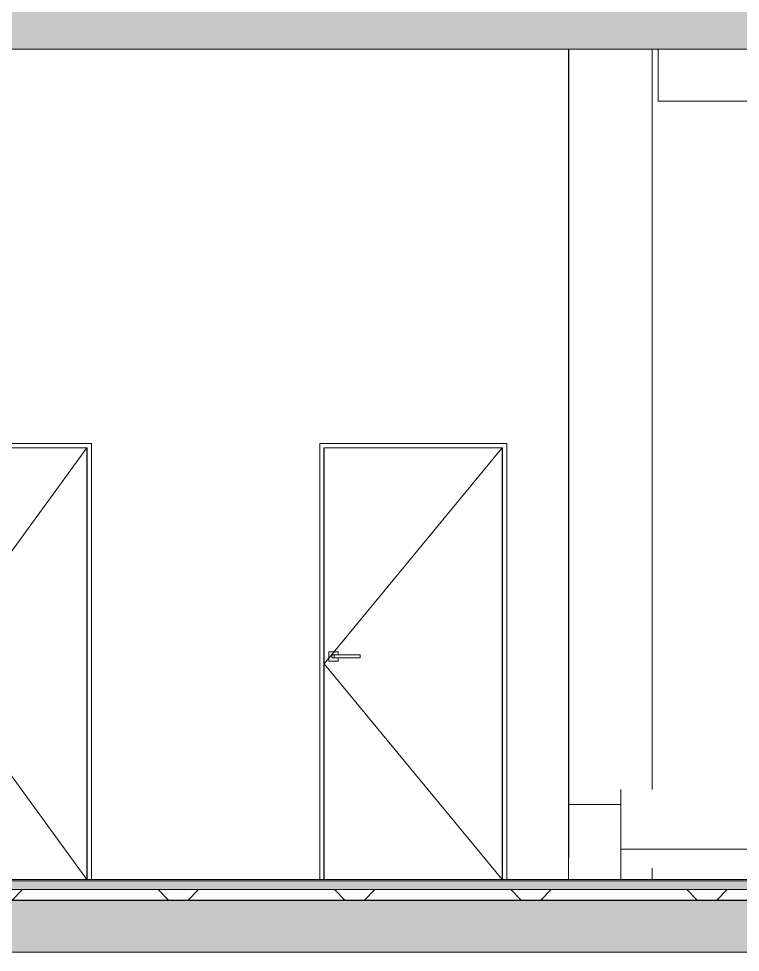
# Model space of a CAD drawing. Header units: millimetres. Extents: x -39507 to 33074, y -24219 to 30962.
# Drawn here: x 12467 to 15942, y -10700 to -6203 of the extents above; entities that cross this region are included whole.
import ezdxf

# ---------------------------------------------------------------- set-up
doc = ezdxf.new("R2010")
doc.units = ezdxf.units.MM
for name, color, linetype, lineweight in [('Двери', 7, 'Continuous', 9), ('Каркас_Импост', 7, 'Continuous', 9), ('Общие ребра', 7, 'Continuous', 9), ('Отделка 1 _4_-1', 7, 'Continuous', 9), ('Панель', 7, 'Continuous', 9), ('Перекрытия', 7, 'Continuous', 9), ('Стены', 7, 'Continuous', 9), ('Структура _1_', 7, 'Continuous', 18), ('Фундамент несущей конструкции', 7, 'Continuous', 9), ('Штриховка разреза-2', 7, 'Continuous', 9), ('Элементы узлов', 7, 'Continuous', 9)]:
    doc.layers.add(name, color=color, linetype=linetype, lineweight=lineweight)
pattern_1 = [(45, (-2885.9, 6475), (-424.264, 424.264), [600, -100, 20, -100]), (45, (-2885.9, 6899), (-424.264, 424.264), [])]

# ---------------------------------------------------------------- blocks, each defined once
blk = doc.blocks.new('Стена монолитная - Стена монолитная-463893-Разрез 2-2')
at = {"layer": 'Стены'}
blk.add_line((13017.1, -10450), (15567.1, -10450), dxfattribs=at)
blk = doc.blocks.new('Стена наружная на отм_-10_450 - Стена наружная на отм_-10_450-507337-Разрез 2-2')
at = {"layer": 'Фундамент несущей конструкции'}
for p, q in [((6767.1, -6350), (13017.1, -6350)), ((13017.1, -6350), (15217.1, -6350)), ((15567.1, -10450), (13017.1, -10450))]:
    blk.add_line(p, q, dxfattribs=at)
blk = doc.blocks.new('Дверь-Подъемная-Сборная - ДН2_3350 x 3800 мм-8363919-Разрез 2-2')
at = {"layer": 'Панель'}
for p, q in [((15547.1, -6600), (15547.1, -6350)), ((17465.1, -6600), (15547.1, -6600)), ((17465.1, -6600), (15547.1, -6600))]:
    blk.add_line(p, q, dxfattribs=at)
blk = doc.blocks.new('Наклонное перекрытие - Наклонное перекрытие-732754-Разрез 2-2')
at = {"layer": 'Перекрытия'}
for p, q in [((15367.1, -9916.2), (15367.1, -10203.7)), ((15367.1, -10203.7), (17465.1, -10203.7)), ((15367.1, -10350), (15367.1, -10203.7)), ((19717.1, -10450), (15367.1, -10450))]:
    blk.add_line(p, q, dxfattribs=at)
blk = doc.blocks.new('Дверь - Однопольная без ручки - ДТ2_21х8-6209081-Разрез 2-2')
at = {"layer": 'Каркас_Импост'}
for p, q in [((12017.1, -8250), (12017.1, -10350)), ((12817.1, -8250), (12017.1, -8250)), ((12037.1, -10350), (12037.1, -8270)), ((12037.1, -8270), (12797.1, -8270)), ((12797.1, -8270), (12037.1, -8270)), ((12037.1, -8270), (12037.1, -10350)), ((12797.1, -8270), (12797.1, -10350)), ((12797.1, -8270), (12797.1, -10350)), ((12817.1, -8250), (12817.1, -10350)), ((12037.1, -10350), (12017.1, -10350)), ((12047.1, -10350), (12037.1, -10350)), ((12797.1, -10350), (12787.1, -10350)), ((12817.1, -10350), (12797.1, -10350))]:
    blk.add_line(p, q, dxfattribs=at)
at = {"layer": 'Панель'}
for p, q in [((12796.1, -8271), (12038.1, -8271)), ((12038.1, -8271), (12038.1, -10350)), ((12796.1, -10350), (12796.1, -8271)), ((12038.1, -10350), (12796.1, -10350))]:
    blk.add_line(p, q, dxfattribs=at)
at = {"layer": 'Элементы узлов'}
for p, q in [((12038.1, -9310.5), (12796.1, -8271)), ((12796.1, -10350), (12038.1, -9310.5))]:
    blk.add_line(p, q, dxfattribs=at)
blk = doc.blocks.new('Дверь - Однопольная - ДВ2_21х9-6240736-Разрез 2-2')
at = {"layer": 'Двери'}
for p, q in [((14005.6, -9252.5), (13960.6, -9252.5)), ((13960.6, -9252.5), (13960.6, -9297.5)), ((14005.6, -9267.5), (14005.6, -9252.5)), ((13960.6, -9297.5), (14005.6, -9297.5)), ((13975.6, -9267.5), (13975.6, -9282.5)), ((13975.6, -9267.5), (13985.6, -9267.5)), ((13975.6, -9282.5), (13975.6, -9267.5)), ((13985.6, -9282.5), (13975.6, -9282.5)), ((13985.6, -9282.5), (13985.6, -9267.5)), ((13985.6, -9267.5), (14112.2, -9267.5)), ((13985.6, -9282.5), (13985.6, -9267.5)), ((14112.2, -9282.5), (13985.6, -9282.5)), ((14105.7, -9267.5), (13990.6, -9267.5)), ((13990.6, -9282.5), (14105.7, -9282.5)), ((14005.6, -9297.5), (14005.6, -9282.5)), ((14112.2, -9282.5), (14112.2, -9267.5)), ((14112.2, -9282.5), (14112.2, -9267.5))]:
    blk.add_line(p, q, dxfattribs=at)
at = {"layer": 'Каркас_Импост'}
for p, q in [((13917.1, -8250), (13917.1, -10350)), ((14817.1, -8250), (13917.1, -8250)), ((13937.1, -10350), (13937.1, -8270)), ((13937.1, -8270), (14797.1, -8270)), ((14797.1, -8270), (13937.1, -8270)), ((13937.1, -8270), (13937.1, -10350)), ((14797.1, -8270), (14797.1, -10350)), ((14797.1, -8270), (14797.1, -10350)), ((14817.1, -8250), (14817.1, -10350)), ((13937.1, -10350), (13917.1, -10350)), ((13947.1, -10350), (13937.1, -10350)), ((14797.1, -10350), (14787.1, -10350)), ((14817.1, -10350), (14797.1, -10350))]:
    blk.add_line(p, q, dxfattribs=at)
at = {"layer": 'Панель'}
for p, q in [((14796.1, -8271), (13938.1, -8271)), ((13938.1, -8271), (13938.1, -10350)), ((14796.1, -10350), (14796.1, -8271)), ((13938.1, -10350), (14796.1, -10350))]:
    blk.add_line(p, q, dxfattribs=at)
at = {"layer": 'Элементы узлов'}
for p, q in [((13938.1, -9310.5), (14796.1, -8271)), ((14796.1, -10350), (13938.1, -9310.5))]:
    blk.add_line(p, q, dxfattribs=at)

msp = doc.modelspace()

# ---------------------------------------------------------------- hatches: boundary and pattern name
at = {"layer": 'Штриховка разреза-2'}
h = msp.add_hatch(dxfattribs=at)
h.set_pattern_fill('FP_2', color=256, style=0, pattern_type=2)
h.set_pattern_definition(pattern_1)
h.paths.add_polyline_path([(-12289, -6350), (19717.1, -6350), (19717.1, -6100), (-31682.9, -6100), (-31682.9, -6350), (-13332.9, -6350)], flags=0)
h.paths.add_polyline_path([(25717.1, -6350), (25717.1, -6100), (25417.1, -6100), (25417.1, -6350), (25702.9, -6350)], flags=0)
h = msp.add_hatch(dxfattribs=at)
h.set_pattern_fill('FP_3', color=256, style=0, pattern_type=2)
h.set_pattern_definition([(0, (-2885.9, 6475), (812.8, 203.2), [67.056, -542.544, 67.056, -542.544, -3251.2]), (0, (-2885.9, 6475), (812.8, 203.2), [-1219.2, 67.056, -1152.144, 67.056, -542.544, -1422.4]), (0, (-2885.9, 6475), (812.8, 203.2), [-3048, 67.056, -339.344, 67.056, -948.944]), (120, (-2581.1, 6576.6), (-582.3764, 602.3054), [67.056, -542.544, 67.056, -3793.744]), (120, (-2581.1, 6576.6), (-582.3764, 602.3054), [-676.656, -542.544, 67.056, -1152.144, -2032]), (120, (-2581.1, 6576.6), (-582.3764, 602.3054), [-2438.4, 67.056, -542.544, 67.056, -1355.344]), (120, (-2581.1, 6576.6), (-582.3764, 602.3054), [-3115.056, -339.344, 67.056, -948.944]), (240, (-2479.5, 6983), (-230.4236, -805.5054), [67.056, -542.544, 67.056, -542.544, -3251.2]), (240, (-2479.5, 6983), (-230.4236, -805.5054), [-1219.2, 67.056, -1152.144, 67.056, -542.544, -1422.4]), (240, (-2479.5, 6983), (-230.4236, -805.5054), [-3048, 67.056, -339.344, 67.056, -948.944])])
h.paths.add_polyline_path([(-12289, -10398), (5967.1, -10398), (5967.1, -10355), (-13332.9, -10355), (-13332.9, -10398)], flags=0)
h.paths.add_polyline_path([(-28166.1, -10398), (-14232.9, -10398), (-14232.9, -10355), (-29112.9, -10355), (-29112.9, -10398)], flags=0)
h.paths.add_polyline_path([(19517.1, -10398), (19517.1, -10355), (6267.1, -10355), (6267.1, -10398), (19465.4, -10398)], flags=0)
h = msp.add_hatch(dxfattribs=at)
h.set_pattern_fill('FP_11', color=256, style=0, pattern_type=2)
h.set_pattern_definition([(45, (-2885.9, 6475), (-424.264, 424.264), []), (135, (-2885.9, 6475), (-424.264, -424.264), [])])
h.paths.add_polyline_path([(-12289, -10448), (5967.1, -10448), (5967.1, -10398), (-13332.9, -10398), (-13332.9, -10448)], flags=0)
h.paths.add_polyline_path([(-28166.1, -10448), (-14232.9, -10448), (-14232.9, -10398), (-29112.9, -10398), (-29112.9, -10448)], flags=0)
h.paths.add_polyline_path([(19465.4, -10448), (19517.1, -10448), (19517.1, -10398), (6267.1, -10398), (6267.1, -10448), (17197.2, -10448)], flags=0)
h = msp.add_hatch(dxfattribs=at)
h.set_pattern_fill('FP_2', color=256, style=0, pattern_type=2)
h.set_pattern_definition(pattern_1)
h.paths.add_polyline_path([(-13332.9, -10700), (19717.1, -10700), (19717.1, -10450), (-13632.9, -10450), (-13632.9, -10700)], flags=0)
h.paths.add_polyline_path([(-31284.9, -10700), (-14232.9, -10700), (-14232.9, -10450), (-31297.3, -10450), (-31297.3, -10700)], flags=0)

# ---------------------------------------------------------------- linework, layer by layer
at = {"layer": 'Общие ребра'}
for p, q in [((19517.1, -10355), (6267.1, -10355)), ((19517.1, -10448), (6267.1, -10448))]:
    msp.add_line(p, q, dxfattribs=at)
at = {"layer": 'Отделка 1 _4_-1'}
msp.add_line((19517.1, -10350), (6267.1, -10350), dxfattribs=at)
at = {"layer": 'Перекрытия'}
for p, q in [((16617.1, -6350), (15237.1, -6350)), ((15517.1, -6600), (15517.1, -8959)), ((15517.1, -10295.1), (15517.1, -10350)), ((15117.1, -10350), (15367.1, -10350)), ((15517.1, -10450), (15117.1, -10450)), ((15517.1, -10450), (19717.1, -10450)), ((19317.1, -10450), (15517.1, -10450))]:
    msp.add_line(p, q, dxfattribs=at)
at = {"layer": 'Стены'}
for p, q in [((15115.1, -6351), (12467.1, -6351)), ((15115.1, -10350), (15115.1, -6351)), ((15115.1, -10243.1), (15115.1, -6351)), ((15115.1, -6351), (15117.1, -6351)), ((15117.1, -9988.8), (15117.1, -6350)), ((15517.1, -6350), (15117.1, -6350)), ((15117.1, -6351), (15117.1, -8735.8)), ((15117.1, -6351), (15117.1, -10243.1)), ((15517.1, -6350), (15517.1, -9916.2)), ((15117.1, -7266.9), (15115.1, -7266.9)), ((12017.1, -8250), (12817.1, -8250)), ((12817.1, -8250), (12817.1, -10340)), ((13917.1, -10340), (13917.1, -8250)), ((13917.1, -8250), (14817.1, -8250)), ((14817.1, -8250), (14817.1, -10340)), ((15115.1, -8735.8), (15115.1, -10350)), ((15117.1, -8735.8), (15115.1, -8735.8)), ((15117.1, -9205), (15115.1, -9205)), ((15367.1, -9988.8), (15117.1, -9988.8)), ((15115.1, -10243.1), (15117.1, -10243.1)), ((12817.1, -10340), (12817.1, -10350)), ((13917.1, -10350), (13917.1, -10340)), ((14817.1, -10340), (14817.1, -10350)), ((12817.1, -10350), (13917.1, -10350)), ((14817.1, -10350), (15115.1, -10350)), ((15115.1, -10350), (15367.1, -10350))]:
    msp.add_line(p, q, dxfattribs=at)
at = {"layer": 'Структура _1_'}
for p, q in [((6267.1, -6350), (19517.1, -6350)), ((19517.1, -10398), (6267.1, -10398)), ((19517.1, -10450), (6267.1, -10450)), ((6267.1, -10450), (19517.1, -10450)), ((6267.1, -10700), (17817.1, -10700))]:
    msp.add_line(p, q, dxfattribs=at)

# ---------------------------------------------------------------- block references
at = {"layer": 'Двери'}
for name in ['Дверь-Подъемная-Сборная - ДН2_3350 x 3800 мм-8363919-Разрез 2-2', 'Дверь - Однопольная без ручки - ДТ2_21х8-6209081-Разрез 2-2', 'Дверь - Однопольная - ДВ2_21х9-6240736-Разрез 2-2']:
    msp.add_blockref(name, (0, 0), dxfattribs=at)
at = {"layer": 'Перекрытия'}
msp.add_blockref('Наклонное перекрытие - Наклонное перекрытие-732754-Разрез 2-2', (0, 0), dxfattribs=at)
at = {"layer": 'Стены'}
msp.add_blockref('Стена монолитная - Стена монолитная-463893-Разрез 2-2', (0, 0), dxfattribs=at)
at = {"layer": 'Фундамент несущей конструкции'}
msp.add_blockref('Стена наружная на отм_-10_450 - Стена наружная на отм_-10_450-507337-Разрез 2-2', (0, 0), dxfattribs=at)

doc.saveas('drawing.dxf')
